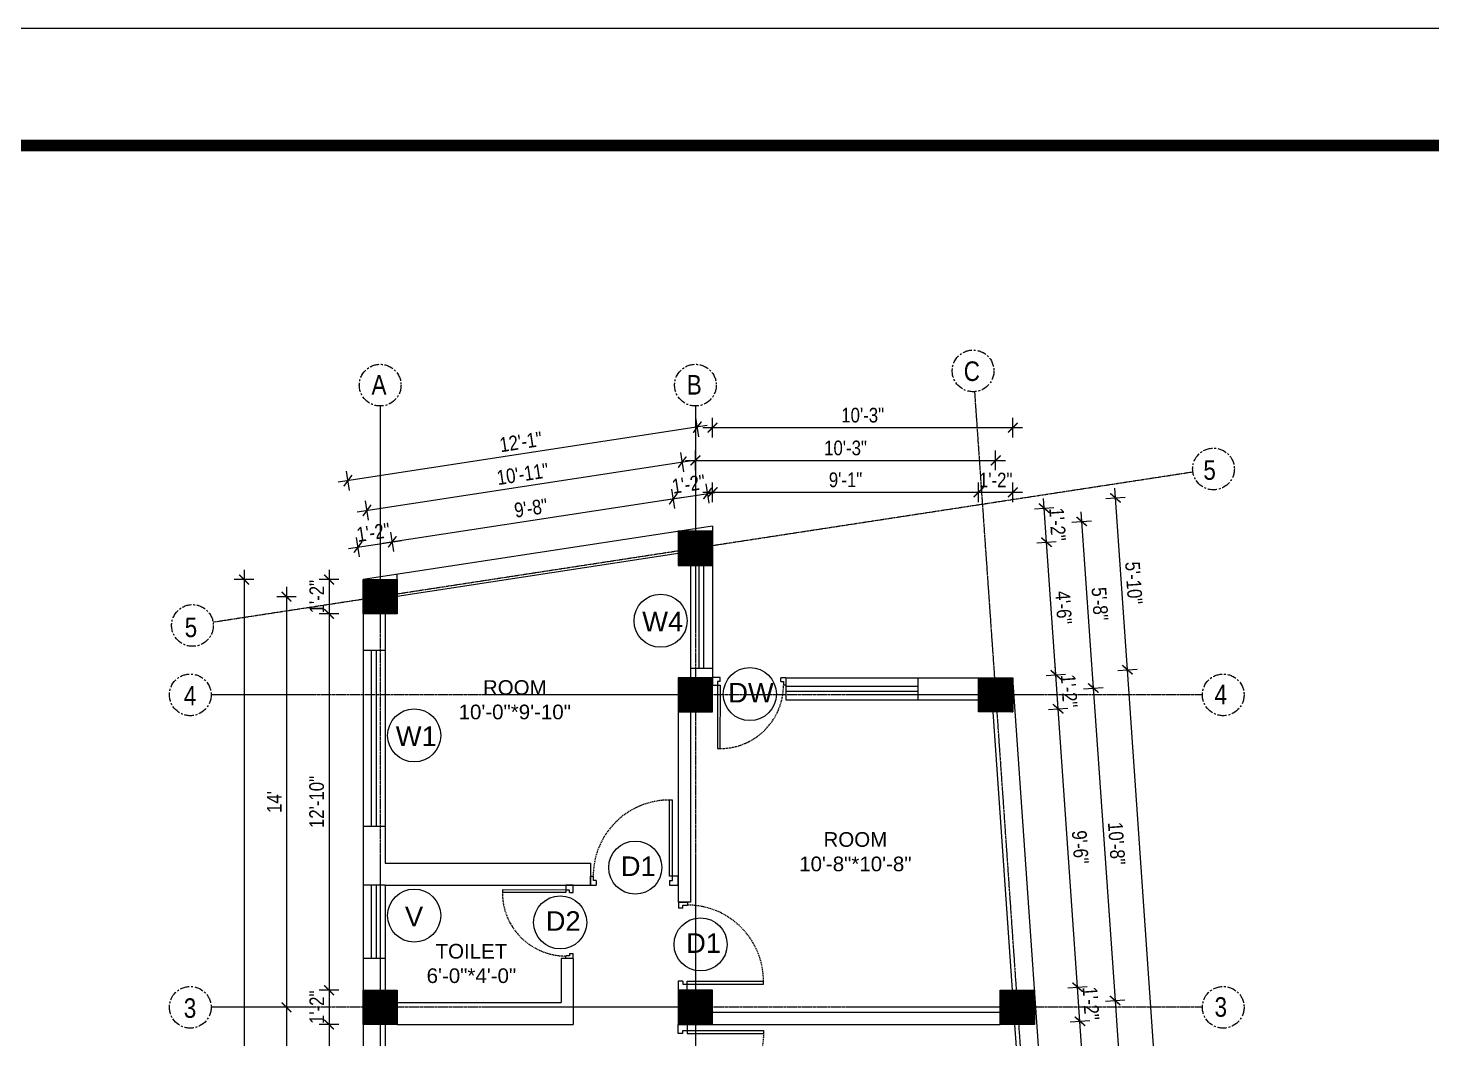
# Model space of a CAD drawing. Header units: inches. Extents: x -5142662 to -4941318, y -3361958 to -3160563.
# Drawn here: x -5011588 to -5011014, y -3260213 to -3259800 of the extents above; entities that cross this region are included whole.
import ezdxf

# ---------------------------------------------------------------- set-up
doc = ezdxf.new("R2010")
doc.units = ezdxf.units.IN
doc.header["$LTSCALE"] = 2
doc.header["$MEASUREMENT"] = 0
doc.header["$PDMODE"] = 34
doc.linetypes.add('CENTER', pattern=[2, 1.25, -0.25, 0.25, -0.25])
doc.linetypes.add('HIDDEN', pattern=[0.375, 0.25, -0.125])
doc.layers.get('0').update_dxf_attribs({"linetype": 'CONTINUOUS'})
doc.layers.get('DEFPOINTS').update_dxf_attribs({"color": 141, "linetype": 'CONTINUOUS'})
doc.layers.add('A-Hatch', color=7, linetype='CONTINUOUS')
for name, color, linetype, lineweight in [('Annotate-Lite.w', 177, 'CONTINUOUS', 9), ('Annotations-Bold.w', 177, 'CONTINUOUS', 13), ('DIM 1-100', 4, 'CONTINUOUS', 13), ('Door-Window.w', 4, 'CONTINUOUS', 15), ('TEXT', 181, 'CONTINUOUS', 25)]:
    doc.layers.add(name, color=color, linetype=linetype, lineweight=lineweight)
doc.styles.add('ARAIL', font='ARIALN.TTF')
doc.styles.add('arial.', font='arial.ttf')
doc.styles.add('gaurav', font='arial.ttf')
doc.styles.get("Standard").update_dxf_attribs({"font": 'ARIALN.TTF'})
doc.dimstyles.new('1 by 96', dxfattribs={"dimtxt": 6, "dimasz": 4, "dimexe": 4, "dimexo": 4, "dimgap": 2, "dimtad": 1, "dimdec": 0, "dimzin": 0, "dimdsep": 46, "dimlunit": 4, "dimtxsty": 'Standard', "dimblk": 'ARCHTICK', "dimcen": 0, "dimdle": 4, "dimadec": 0, "dimazin": 0, "dimtfac": 1, "dimtdec": 0, "dimtix": 1, "dimtofl": 0, "dimtmove": 1, "dimatfit": 3, "dimldrblk": 'ARCHTICK', "dimfxl": 4, "dimfxlon": 1, "dimtolj": 1, "dimtzin": 0, "dimlwd": -1, "dimlwe": -1, "dimarcsym": 0})
pattern_1 = [(45, (79981.29465, -1619.9974), (-0.0883883476483, 0.0883883476483), [])]

# ---------------------------------------------------------------- blocks, each defined once
blk = doc.blocks.new('3-0')
at = {"ltscale": 3}
for p, q in [((11063.05, 10097.68), (11065.97, 10099.9)), ((11063.05, 10097.68), (11064.53, 10095.73)), ((11065.99, 10096.84), (11064.53, 10095.73)), ((11065.25, 10097.81), (11066.71, 10098.92)), ((11065.99, 10096.84), (11065.25, 10097.81)), ((11065.97, 10099.9), (11066.71, 10098.92)), ((11085.5, 10074.13), (11110.32, 10092.96)), ((11086.24, 10073.15), (11111.05, 10091.97)), ((11111.05, 10091.97), (11110.32, 10092.96)), ((11084.04, 10073.02), (11082.57, 10071.91)), ((11082.57, 10071.91), (11084.79, 10068.98)), ((11084.04, 10073.02), (11084.78, 10072.04)), ((11084.78, 10072.04), (11086.24, 10073.15)), ((11086.24, 10073.15), (11085.5, 10074.13)), ((11087.72, 10071.2), (11086.24, 10073.15)), ((11084.79, 10068.98), (11087.72, 10071.2))]:
    blk.add_line(p, q, dxfattribs=at)
at = {"layer": 'Door-Window.w', "color": 9, "linetype": 'HIDDEN', "lineweight": 18}
blk.add_arc((11085.5, 10074.13), 31.16, 37.1906, 127.14649, dxfattribs=at)
blk = doc.blocks.new('_ArchTick')
at = {"color": 0, "linetype": 'ByBlock', "const_width": 0.15}
blk.add_lwpolyline([(-0.5, -0.5), (0.5, 0.5)], dxfattribs=at)
blk = doc.blocks.new('*D836')
at = {"layer": 'DEFPOINTS', "color": 0, "transparency": 16777216}
for p in [(-5011439.46, -3260010.02), (-5011437.42, -3260023.32), (-5011451.42, -3260025.47)]:
    blk.add_point(p, dxfattribs=at)
at = {"layer": 'DIM 1-100', "color": 0, "transparency": 16777216}
for p, q in [((-5011438.85, -3260013.97), (-5011440.06, -3260006.06)), ((-5011457.41, -3260012.77), (-5011435.5, -3260009.41)), ((-5011452.85, -3260016.12), (-5011454.06, -3260008.21))]:
    blk.add_line(p, q, dxfattribs=at)
at = {"layer": 'DIM 1-100', "color": 0, "transparency": 16777216, "xscale": 4, "yscale": 4, "zscale": 4}
for p, rotation in [((-5011453.46, -3260012.16), 188.71474201693), ((-5011439.46, -3260010.02), 8.714742016929982)]:
    blk.add_blockref('_ArchTick', p, dxfattribs=dict(at, rotation=rotation))
at = {"layer": 'DIM 1-100', "color": 0, "transparency": 16777216, "insert": (-5011447.22, -3260006.13), "char_height": 6, "attachment_point": 5, "rotation": 8.71474}
blk.add_mtext('\\A1;1\'-2"', dxfattribs=at)
blk = doc.blocks.new('*D837')
at = {"layer": 'DEFPOINTS', "color": 0, "ltscale": 0.5, "transparency": 16777216}
for p in [(-5011324.46, -3259992.39), (-5011322.42, -3260005.69), (-5011437.42, -3260023.32)]:
    blk.add_point(p, dxfattribs=at)
at = {"layer": 'DIM 1-100', "color": 0, "ltscale": 0.5, "transparency": 16777216}
for p, q in [((-5011323.85, -3259996.34), (-5011325.06, -3259988.43)), ((-5011443.41, -3260010.62), (-5011320.5, -3259991.78)), ((-5011438.85, -3260013.97), (-5011440.06, -3260006.06))]:
    blk.add_line(p, q, dxfattribs=at)
at = {"layer": 'DIM 1-100', "color": 0, "ltscale": 0.5, "transparency": 16777216, "xscale": 4, "yscale": 4, "zscale": 4}
for p, rotation in [((-5011324.46, -3259992.39), 8.714742010862016), ((-5011439.46, -3260010.02), 188.714742010862)]:
    blk.add_blockref('_ArchTick', p, dxfattribs=dict(at, rotation=rotation))
at = {"layer": 'DIM 1-100', "color": 0, "ltscale": 0.5, "transparency": 16777216, "insert": (-5011382.73, -3259996.2), "char_height": 6, "attachment_point": 5, "rotation": 8.71474}
blk.add_mtext('\\A1;9\'-8"', dxfattribs=at)
blk = doc.blocks.new('*D838')
at = {"layer": 'DEFPOINTS', "color": 0, "ltscale": 0.5, "transparency": 16777216}
for p in [(-5011310.46, -3259990.24), (-5011322.42, -3260005.69), (-5011308.42, -3260003.55)]:
    blk.add_point(p, dxfattribs=at)
at = {"layer": 'DIM 1-100', "color": 0, "ltscale": 0.5, "transparency": 16777216}
for p, q in [((-5011323.85, -3259996.34), (-5011325.06, -3259988.43)), ((-5011309.85, -3259994.2), (-5011311.06, -3259986.29)), ((-5011328.41, -3259992.99), (-5011306.5, -3259989.64))]:
    blk.add_line(p, q, dxfattribs=at)
at = {"layer": 'DIM 1-100', "color": 0, "ltscale": 0.5, "transparency": 16777216, "xscale": 4, "yscale": 4, "zscale": 4}
for p, rotation in [((-5011310.46, -3259990.24), 8.714742010862016), ((-5011324.46, -3259992.39), 188.714742010862)]:
    blk.add_blockref('_ArchTick', p, dxfattribs=dict(at, rotation=rotation))
at = {"layer": 'DIM 1-100', "color": 0, "ltscale": 0.5, "transparency": 16777216, "insert": (-5011318.22, -3259986.36), "char_height": 6, "attachment_point": 5, "rotation": 8.71474}
blk.add_mtext('\\A1;1\'-2"', dxfattribs=at)
blk = doc.blocks.new('*D839')
at = {"layer": 'DEFPOINTS', "color": 0, "ltscale": 0.5, "transparency": 16777216}
for p in [(-5011199.58, -3259989.75), (-5011308.42, -3260003.55), (-5011199.58, -3260065.63)]:
    blk.add_point(p, dxfattribs=at)
at = {"layer": 'DIM 1-100', "color": 0, "ltscale": 0.5, "transparency": 16777216}
for p, q in [((-5011308.42, -3259993.75), (-5011308.42, -3259985.75)), ((-5011199.58, -3259993.75), (-5011199.58, -3259985.75)), ((-5011312.42, -3259989.75), (-5011195.58, -3259989.75))]:
    blk.add_line(p, q, dxfattribs=at)
at = {"layer": 'DIM 1-100', "color": 0, "ltscale": 0.5, "transparency": 16777216, "xscale": 4, "yscale": 4, "zscale": 4, "rotation": 180}
blk.add_blockref('_ArchTick', (-5011308.42, -3259989.75), dxfattribs=at)
at = {"layer": 'DIM 1-100', "color": 0, "ltscale": 0.5, "transparency": 16777216, "xscale": 4, "yscale": 4, "zscale": 4}
blk.add_blockref('_ArchTick', (-5011199.58, -3259989.75), dxfattribs=at)
at = {"layer": 'DIM 1-100', "color": 0, "ltscale": 0.5, "transparency": 16777216, "insert": (-5011254, -3259984.68), "char_height": 6, "attachment_point": 5}
blk.add_mtext('\\A1;9\'-1"', dxfattribs=at)
blk = doc.blocks.new('*D840')
at = {"layer": 'DEFPOINTS', "color": 0, "ltscale": 0.5, "transparency": 16777216}
for p in [(-5011185.58, -3259989.75), (-5011199.58, -3260065.63), (-5011185.58, -3260065.63)]:
    blk.add_point(p, dxfattribs=at)
at = {"layer": 'DIM 1-100', "color": 0, "ltscale": 0.5, "transparency": 16777216}
for p, q in [((-5011199.58, -3259993.75), (-5011199.58, -3259985.75)), ((-5011185.58, -3259993.75), (-5011185.58, -3259985.75)), ((-5011203.58, -3259989.75), (-5011181.58, -3259989.75))]:
    blk.add_line(p, q, dxfattribs=at)
at = {"layer": 'DIM 1-100', "color": 0, "ltscale": 0.5, "transparency": 16777216, "xscale": 4, "yscale": 4, "zscale": 4, "rotation": 180}
blk.add_blockref('_ArchTick', (-5011199.58, -3259989.75), dxfattribs=at)
at = {"layer": 'DIM 1-100', "color": 0, "ltscale": 0.5, "transparency": 16777216, "xscale": 4, "yscale": 4, "zscale": 4}
blk.add_blockref('_ArchTick', (-5011185.58, -3259989.75), dxfattribs=at)
at = {"layer": 'DIM 1-100', "color": 0, "ltscale": 0.5, "transparency": 16777216, "insert": (-5011192.58, -3259984.73), "char_height": 6, "attachment_point": 5}
blk.add_mtext('\\A1;1\'-2"', dxfattribs=at)
blk = doc.blocks.new('*D841')
at = {"layer": 'DEFPOINTS', "color": 0, "ltscale": 0.5, "transparency": 16777216}
for p in [(-5011451.42, -3260025.47), (-5011465.33, -3260039.47), (-5011451.42, -3260039.47)]:
    blk.add_point(p, dxfattribs=at)
at = {"layer": 'DIM 1-100', "color": 0, "ltscale": 0.5, "transparency": 16777216}
for p, q in [((-5011465.33, -3260021.47), (-5011465.33, -3260043.47)), ((-5011461.33, -3260025.47), (-5011469.33, -3260025.47)), ((-5011461.33, -3260039.47), (-5011469.33, -3260039.47))]:
    blk.add_line(p, q, dxfattribs=at)
at = {"layer": 'DIM 1-100', "color": 0, "ltscale": 0.5, "transparency": 16777216, "xscale": 4, "yscale": 4, "zscale": 4}
for p, rotation in [((-5011465.33, -3260025.47), 90), ((-5011465.33, -3260039.47), 270)]:
    blk.add_blockref('_ArchTick', p, dxfattribs=dict(at, rotation=rotation))
at = {"layer": 'DIM 1-100', "color": 0, "ltscale": 0.5, "transparency": 16777216, "insert": (-5011470.34, -3260032.47), "char_height": 6, "attachment_point": 5, "rotation": 90}
blk.add_mtext('\\A1;1\'-2"', dxfattribs=at)
blk = doc.blocks.new('*D842')
at = {"layer": 'DEFPOINTS', "color": 0, "ltscale": 0.5, "transparency": 16777216}
for p in [(-5011451.42, -3260039.47), (-5011465.33, -3260193.47), (-5011451.42, -3260193.47)]:
    blk.add_point(p, dxfattribs=at)
at = {"layer": 'DIM 1-100', "color": 0, "ltscale": 0.5, "transparency": 16777216}
for p, q in [((-5011465.33, -3260035.47), (-5011465.33, -3260197.47)), ((-5011461.33, -3260039.47), (-5011469.33, -3260039.47)), ((-5011461.33, -3260193.47), (-5011469.33, -3260193.47))]:
    blk.add_line(p, q, dxfattribs=at)
at = {"layer": 'DIM 1-100', "color": 0, "ltscale": 0.5, "transparency": 16777216, "xscale": 4, "yscale": 4, "zscale": 4}
for p, rotation in [((-5011465.33, -3260039.47), 90), ((-5011465.33, -3260193.47), 270)]:
    blk.add_blockref('_ArchTick', p, dxfattribs=dict(at, rotation=rotation))
at = {"layer": 'DIM 1-100', "color": 0, "ltscale": 0.5, "transparency": 16777216, "insert": (-5011470.39, -3260116.47), "char_height": 6, "attachment_point": 5, "rotation": 90}
blk.add_mtext('\\A1;12\'-10"', dxfattribs=at)
blk = doc.blocks.new('*D843')
at = {"layer": 'DEFPOINTS', "color": 0, "ltscale": 0.5, "transparency": 16777216}
for p in [(-5011451.42, -3260193.47), (-5011465.33, -3260207.47), (-5011451.42, -3260207.47)]:
    blk.add_point(p, dxfattribs=at)
at = {"layer": 'DIM 1-100', "color": 0, "ltscale": 0.5, "transparency": 16777216}
for p, q in [((-5011465.33, -3260189.47), (-5011465.33, -3260211.47)), ((-5011461.33, -3260193.47), (-5011469.33, -3260193.47)), ((-5011461.33, -3260207.47), (-5011469.33, -3260207.47))]:
    blk.add_line(p, q, dxfattribs=at)
at = {"layer": 'DIM 1-100', "color": 0, "ltscale": 0.5, "transparency": 16777216, "xscale": 4, "yscale": 4, "zscale": 4}
for p, rotation in [((-5011465.33, -3260193.47), 90), ((-5011465.33, -3260207.47), 270)]:
    blk.add_blockref('_ArchTick', p, dxfattribs=dict(at, rotation=rotation))
at = {"layer": 'DIM 1-100', "color": 0, "ltscale": 0.5, "transparency": 16777216, "insert": (-5011470.34, -3260200.47), "char_height": 6, "attachment_point": 5, "rotation": 90}
blk.add_mtext('\\A1;1\'-2"', dxfattribs=at)
blk = doc.blocks.new('*D844')
at = {"layer": 'DEFPOINTS', "color": 0, "ltscale": 0.5, "transparency": 16777216}
for p in [(-5011451.42, -3260207.47), (-5011465.33, -3260321.23), (-5011451.42, -3260321.23)]:
    blk.add_point(p, dxfattribs=at)
at = {"layer": 'DIM 1-100', "color": 0, "ltscale": 0.5, "transparency": 16777216}
for p, q in [((-5011461.33, -3260207.47), (-5011469.33, -3260207.47)), ((-5011465.33, -3260203.47), (-5011465.33, -3260325.23)), ((-5011461.33, -3260321.23), (-5011469.33, -3260321.23))]:
    blk.add_line(p, q, dxfattribs=at)
at = {"layer": 'DIM 1-100', "color": 0, "ltscale": 0.5, "transparency": 16777216, "xscale": 4, "yscale": 4, "zscale": 4}
for p, rotation in [((-5011465.33, -3260207.47), 90), ((-5011465.33, -3260321.23), 270)]:
    blk.add_blockref('_ArchTick', p, dxfattribs=dict(at, rotation=rotation))
at = {"layer": 'DIM 1-100', "color": 0, "ltscale": 0.5, "transparency": 16777216, "insert": (-5011470.39, -3260264.35), "char_height": 6, "attachment_point": 5, "rotation": 90}
blk.add_mtext('\\A1;9\'-6"', dxfattribs=at)
blk = doc.blocks.new('*D809')
at = {"layer": 'DEFPOINTS', "color": 0, "ltscale": 0.5, "transparency": 16777216}
for p in [(-5011444.42, -3260032.47), (-5011482.75, -3260200.47), (-5011444.42, -3260200.47)]:
    blk.add_point(p, dxfattribs=at)
at = {"layer": 'DIM 1-100', "color": 0, "ltscale": 0.5, "transparency": 16777216}
for p, q in [((-5011482.75, -3260028.47), (-5011482.75, -3260204.47)), ((-5011478.75, -3260032.47), (-5011486.75, -3260032.47)), ((-5011478.75, -3260200.47), (-5011486.75, -3260200.47))]:
    blk.add_line(p, q, dxfattribs=at)
at = {"layer": 'DIM 1-100', "color": 0, "ltscale": 0.5, "transparency": 16777216, "xscale": 4, "yscale": 4, "zscale": 4}
for p, rotation in [((-5011482.75, -3260032.47), 90), ((-5011482.75, -3260200.47), 270)]:
    blk.add_blockref('_ArchTick', p, dxfattribs=dict(at, rotation=rotation))
at = {"layer": 'DIM 1-100', "color": 0, "ltscale": 0.5, "transparency": 16777216, "insert": (-5011487.77, -3260116.47), "char_height": 6, "attachment_point": 5, "rotation": 90}
blk.add_mtext("\\A1;14'", dxfattribs=at)
blk = doc.blocks.new('*D810')
at = {"layer": 'DEFPOINTS', "color": 0, "ltscale": 0.5, "transparency": 16777216}
for p in [(-5011444.42, -3260200.47), (-5011482.75, -3260328.23), (-5011444.42, -3260328.23)]:
    blk.add_point(p, dxfattribs=at)
at = {"layer": 'DIM 1-100', "color": 0, "ltscale": 0.5, "transparency": 16777216}
for p, q in [((-5011478.75, -3260200.47), (-5011486.75, -3260200.47)), ((-5011482.75, -3260196.47), (-5011482.75, -3260332.23)), ((-5011478.75, -3260328.23), (-5011486.75, -3260328.23))]:
    blk.add_line(p, q, dxfattribs=at)
at = {"layer": 'DIM 1-100', "color": 0, "ltscale": 0.5, "transparency": 16777216, "xscale": 4, "yscale": 4, "zscale": 4}
for p, rotation in [((-5011482.75, -3260200.47), 90), ((-5011482.75, -3260328.23), 270)]:
    blk.add_blockref('_ArchTick', p, dxfattribs=dict(at, rotation=rotation))
at = {"layer": 'DIM 1-100', "color": 0, "ltscale": 0.5, "transparency": 16777216, "insert": (-5011487.82, -3260264.35), "char_height": 6, "attachment_point": 5, "rotation": 90}
blk.add_mtext('\\A1;10\'-8"', dxfattribs=at)
blk = doc.blocks.new('*D812')
at = {"layer": 'DEFPOINTS', "color": 0, "ltscale": 0.5, "transparency": 16777216}
for p in [(-5011451.42, -3260025.47), (-5011500.09, -3260428.23), (-5011451.42, -3260428.23)]:
    blk.add_point(p, dxfattribs=at)
at = {"layer": 'DIM 1-100', "color": 0, "ltscale": 0.5, "transparency": 16777216}
for p, q in [((-5011500.09, -3260021.47), (-5011500.09, -3260432.23)), ((-5011496.09, -3260025.47), (-5011504.09, -3260025.47)), ((-5011496.09, -3260428.23), (-5011504.09, -3260428.23))]:
    blk.add_line(p, q, dxfattribs=at)
at = {"layer": 'DIM 1-100', "color": 0, "ltscale": 0.5, "transparency": 16777216, "xscale": 4, "yscale": 4, "zscale": 4}
for p, rotation in [((-5011500.09, -3260025.47), 90), ((-5011500.09, -3260428.23), 270)]:
    blk.add_blockref('_ArchTick', p, dxfattribs=dict(at, rotation=rotation))
at = {"layer": 'DIM 1-100', "color": 0, "ltscale": 0.5, "transparency": 16777216, "insert": (-5011505.15, -3260226.85), "char_height": 6, "attachment_point": 5, "rotation": 90}
blk.add_mtext('\\A1;33\'-7"', dxfattribs=at)
blk = doc.blocks.new('*D813')
at = {"layer": 'DEFPOINTS', "color": 0, "ltscale": 0.5, "transparency": 16777216}
for p in [(-5011320.83, -3259977.4), (-5011315.42, -3260012.69), (-5011444.42, -3260032.47)]:
    blk.add_point(p, dxfattribs=at)
at = {"layer": 'DIM 1-100', "color": 0, "ltscale": 0.5, "transparency": 16777216}
for p, q in [((-5011453.78, -3259997.78), (-5011316.87, -3259976.8)), ((-5011320.22, -3259981.36), (-5011321.43, -3259973.45)), ((-5011449.22, -3260001.13), (-5011450.43, -3259993.22))]:
    blk.add_line(p, q, dxfattribs=at)
at = {"layer": 'DIM 1-100', "color": 0, "ltscale": 0.5, "transparency": 16777216, "xscale": 4, "yscale": 4, "zscale": 4}
for p, rotation in [((-5011320.83, -3259977.4), 8.714742018610865), ((-5011449.83, -3259997.18), 188.7147420186108)]:
    blk.add_blockref('_ArchTick', p, dxfattribs=dict(at, rotation=rotation))
at = {"layer": 'DIM 1-100', "color": 0, "ltscale": 0.5, "transparency": 16777216, "insert": (-5011386.1, -3259982.28), "char_height": 6, "attachment_point": 5, "rotation": 8.71474}
blk.add_mtext('\\A1;10\'-11"', dxfattribs=at)
blk = doc.blocks.new('*D814')
at = {"layer": 'DEFPOINTS', "color": 0, "ltscale": 0.5, "transparency": 16777216}
for p in [(-5011192.58, -3259976.7), (-5011315.42, -3260012.69), (-5011192.58, -3260072.63)]:
    blk.add_point(p, dxfattribs=at)
at = {"layer": 'DIM 1-100', "color": 0, "ltscale": 0.5, "transparency": 16777216}
for p, q in [((-5011319.42, -3259976.7), (-5011188.58, -3259976.7)), ((-5011315.42, -3259980.7), (-5011315.42, -3259972.7)), ((-5011192.58, -3259980.7), (-5011192.58, -3259972.7))]:
    blk.add_line(p, q, dxfattribs=at)
at = {"layer": 'DIM 1-100', "color": 0, "ltscale": 0.5, "transparency": 16777216, "xscale": 4, "yscale": 4, "zscale": 4, "rotation": 180}
blk.add_blockref('_ArchTick', (-5011315.42, -3259976.7), dxfattribs=at)
at = {"layer": 'DIM 1-100', "color": 0, "ltscale": 0.5, "transparency": 16777216, "xscale": 4, "yscale": 4, "zscale": 4}
blk.add_blockref('_ArchTick', (-5011192.58, -3259976.7), dxfattribs=at)
at = {"layer": 'DIM 1-100', "color": 0, "ltscale": 0.5, "transparency": 16777216, "insert": (-5011254, -3259971.64), "char_height": 6, "attachment_point": 5}
blk.add_mtext('\\A1;10\'-3"', dxfattribs=at)
blk = doc.blocks.new('*D815')
at = {"layer": 'DEFPOINTS', "color": 0, "ltscale": 0.5, "transparency": 16777216}
for p in [(-5011457.62, -3259985), (-5011308.42, -3260003.55), (-5011451.42, -3260025.47)]:
    blk.add_point(p, dxfattribs=at)
at = {"layer": 'DIM 1-100', "color": 0, "ltscale": 0.5, "transparency": 16777216}
for p, q in [((-5011314.02, -3259967.04), (-5011315.23, -3259959.13)), ((-5011310.67, -3259962.48), (-5011461.58, -3259985.61)), ((-5011457.02, -3259988.96), (-5011458.23, -3259981.05))]:
    blk.add_line(p, q, dxfattribs=at)
at = {"layer": 'DIM 1-100', "color": 0, "ltscale": 0.5, "transparency": 16777216, "xscale": 4, "yscale": 4, "zscale": 4}
for p, rotation in [((-5011314.62, -3259963.08), 8.714742018475636), ((-5011457.62, -3259985), 188.7147420184756)]:
    blk.add_blockref('_ArchTick', p, dxfattribs=dict(at, rotation=rotation))
at = {"layer": 'DIM 1-100', "color": 0, "ltscale": 0.5, "transparency": 16777216, "insert": (-5011386.88, -3259969.09), "char_height": 6, "attachment_point": 5, "rotation": 8.71474}
blk.add_mtext('\\A1;12\'-1"', dxfattribs=at)
blk = doc.blocks.new('*D816')
at = {"layer": 'DEFPOINTS', "color": 0, "ltscale": 0.5, "transparency": 16777216}
for p in [(-5011185.58, -3259963.3), (-5011308.42, -3260065.63), (-5011185.58, -3260065.63)]:
    blk.add_point(p, dxfattribs=at)
at = {"layer": 'DIM 1-100', "color": 0, "ltscale": 0.5, "transparency": 16777216}
for p, q in [((-5011308.42, -3259967.3), (-5011308.42, -3259959.3)), ((-5011185.58, -3259967.3), (-5011185.58, -3259959.3)), ((-5011312.42, -3259963.3), (-5011181.58, -3259963.3))]:
    blk.add_line(p, q, dxfattribs=at)
at = {"layer": 'DIM 1-100', "color": 0, "ltscale": 0.5, "transparency": 16777216, "xscale": 4, "yscale": 4, "zscale": 4, "rotation": 180}
blk.add_blockref('_ArchTick', (-5011308.42, -3259963.3), dxfattribs=at)
at = {"layer": 'DIM 1-100', "color": 0, "ltscale": 0.5, "transparency": 16777216, "xscale": 4, "yscale": 4, "zscale": 4}
blk.add_blockref('_ArchTick', (-5011185.58, -3259963.3), dxfattribs=at)
at = {"layer": 'DIM 1-100', "color": 0, "ltscale": 0.5, "transparency": 16777216, "insert": (-5011247, -3259958.23), "char_height": 6, "attachment_point": 5}
blk.add_mtext('\\A1;10\'-3"', dxfattribs=at)
blk = doc.blocks.new('*D852')
at = {"layer": 'DEFPOINTS', "color": 0, "ltscale": 0.5, "transparency": 16777216}
for p in [(-5011176.67, -3260207.47), (-5011158.09, -3260206.17), (-5011167.76, -3260321.23)]:
    blk.add_point(p, dxfattribs=at)
at = {"layer": 'DIM 1-100', "color": 0, "ltscale": 0.5, "transparency": 16777216}
for p, q in [((-5011162.08, -3260206.45), (-5011154.1, -3260205.89)), ((-5011149.88, -3260323.99), (-5011158.37, -3260202.18)), ((-5011154.14, -3260320.28), (-5011146.16, -3260319.72))]:
    blk.add_line(p, q, dxfattribs=at)
at = {"layer": 'DIM 1-100', "color": 0, "ltscale": 0.5, "transparency": 16777216, "xscale": 4, "yscale": 4, "zscale": 4}
for p, rotation in [((-5011158.09, -3260206.17), 93.98810609594732), ((-5011150.15, -3260320), 273.9881060959473)]:
    blk.add_blockref('_ArchTick', p, dxfattribs=dict(at, rotation=rotation))
at = {"layer": 'DIM 1-100', "color": 0, "ltscale": 0.5, "transparency": 16777216, "insert": (-5011149.07, -3260262.73), "char_height": 6, "attachment_point": 5, "rotation": 273.98811}
blk.add_mtext('\\A1;9\'-6"', dxfattribs=at)
blk = doc.blocks.new('*D853')
at = {"layer": 'DEFPOINTS', "color": 0, "ltscale": 0.5, "transparency": 16777216}
for p in [(-5011176.67, -3260193.47), (-5011159.06, -3260192.24), (-5011176.67, -3260207.47)]:
    blk.add_point(p, dxfattribs=at)
at = {"layer": 'DIM 1-100', "color": 0, "ltscale": 0.5, "transparency": 16777216}
for p, q in [((-5011157.81, -3260210.16), (-5011159.34, -3260188.25)), ((-5011163.05, -3260192.52), (-5011155.07, -3260191.96)), ((-5011162.08, -3260206.45), (-5011154.1, -3260205.89))]:
    blk.add_line(p, q, dxfattribs=at)
at = {"layer": 'DIM 1-100', "color": 0, "ltscale": 0.5, "transparency": 16777216, "xscale": 4, "yscale": 4, "zscale": 4}
for p, rotation in [((-5011159.06, -3260192.24), 93.98810609594732), ((-5011158.09, -3260206.17), 273.9881060959473)]:
    blk.add_blockref('_ArchTick', p, dxfattribs=dict(at, rotation=rotation))
at = {"layer": 'DIM 1-100', "color": 0, "ltscale": 0.5, "transparency": 16777216, "insert": (-5011153.58, -3260198.86), "char_height": 6, "attachment_point": 5, "rotation": 273.98811}
blk.add_mtext('\\A1;1\'-2"', dxfattribs=at)
blk = doc.blocks.new('*D854')
at = {"layer": 'DEFPOINTS', "color": 0, "ltscale": 0.5, "transparency": 16777216}
for p in [(-5011185.58, -3260079.63), (-5011167, -3260078.33), (-5011176.67, -3260193.47)]:
    blk.add_point(p, dxfattribs=at)
at = {"layer": 'DIM 1-100', "color": 0, "ltscale": 0.5, "transparency": 16777216}
for p, q in [((-5011158.78, -3260196.23), (-5011167.28, -3260074.34)), ((-5011170.99, -3260078.61), (-5011163.01, -3260078.06)), ((-5011163.05, -3260192.52), (-5011155.07, -3260191.96))]:
    blk.add_line(p, q, dxfattribs=at)
at = {"layer": 'DIM 1-100', "color": 0, "ltscale": 0.5, "transparency": 16777216, "xscale": 4, "yscale": 4, "zscale": 4}
for p, rotation in [((-5011167, -3260078.33), 93.98810609594732), ((-5011159.06, -3260192.24), 273.9881060959473)]:
    blk.add_blockref('_ArchTick', p, dxfattribs=dict(at, rotation=rotation))
at = {"layer": 'DIM 1-100', "color": 0, "ltscale": 0.5, "transparency": 16777216, "insert": (-5011157.98, -3260134.94), "char_height": 6, "attachment_point": 5, "rotation": 273.98811}
blk.add_mtext('\\A1;9\'-6"', dxfattribs=at)
blk = doc.blocks.new('*D855')
at = {"layer": 'DEFPOINTS', "color": 0, "ltscale": 0.5, "transparency": 16777216}
for p in [(-5011185.58, -3260065.63), (-5011167.97, -3260064.4), (-5011185.58, -3260079.63)]:
    blk.add_point(p, dxfattribs=at)
at = {"layer": 'DIM 1-100', "color": 0, "ltscale": 0.5, "transparency": 16777216}
for p, q in [((-5011171.96, -3260064.68), (-5011163.98, -3260064.12)), ((-5011166.72, -3260082.32), (-5011168.25, -3260060.41)), ((-5011170.99, -3260078.61), (-5011163.01, -3260078.06))]:
    blk.add_line(p, q, dxfattribs=at)
at = {"layer": 'DIM 1-100', "color": 0, "ltscale": 0.5, "transparency": 16777216, "xscale": 4, "yscale": 4, "zscale": 4}
for p, rotation in [((-5011167.97, -3260064.4), 93.98810609594732), ((-5011167, -3260078.33), 273.9881060959473)]:
    blk.add_blockref('_ArchTick', p, dxfattribs=dict(at, rotation=rotation))
at = {"layer": 'DIM 1-100', "color": 0, "ltscale": 0.5, "transparency": 16777216, "insert": (-5011162.49, -3260071.02), "char_height": 6, "attachment_point": 5, "rotation": 273.98811}
blk.add_mtext('\\A1;1\'-2"', dxfattribs=at)
blk = doc.blocks.new('*D856')
at = {"layer": 'DEFPOINTS', "color": 0, "ltscale": 0.5, "transparency": 16777216}
for p in [(-5011171.76, -3260010.17), (-5011308.42, -3260019.69), (-5011185.58, -3260065.63)]:
    blk.add_point(p, dxfattribs=at)
at = {"layer": 'DIM 1-100', "color": 0, "ltscale": 0.5, "transparency": 16777216}
for p, q in [((-5011167.7, -3260068.39), (-5011172.03, -3260006.18)), ((-5011175.75, -3260010.44), (-5011167.76, -3260009.89)), ((-5011171.96, -3260064.68), (-5011163.98, -3260064.12))]:
    blk.add_line(p, q, dxfattribs=at)
at = {"layer": 'DIM 1-100', "color": 0, "ltscale": 0.5, "transparency": 16777216, "xscale": 4, "yscale": 4, "zscale": 4}
for p, rotation in [((-5011171.76, -3260010.17), 93.98810609594732), ((-5011167.97, -3260064.4), 273.9881060959473)]:
    blk.add_blockref('_ArchTick', p, dxfattribs=dict(at, rotation=rotation))
at = {"layer": 'DIM 1-100', "color": 0, "ltscale": 0.5, "transparency": 16777216, "insert": (-5011164.81, -3260036.93), "char_height": 6, "attachment_point": 5, "rotation": 273.98811}
blk.add_mtext('\\A1;4\'-6"', dxfattribs=at)
blk = doc.blocks.new('*D857')
at = {"layer": 'DEFPOINTS', "color": 0, "ltscale": 0.5, "transparency": 16777216}
for p in [(-5011172.73, -3259996.23), (-5011308.42, -3260005.69), (-5011308.42, -3260019.69)]:
    blk.add_point(p, dxfattribs=at)
at = {"layer": 'DIM 1-100', "color": 0, "ltscale": 0.5, "transparency": 16777216}
for p, q in [((-5011171.48, -3260014.16), (-5011173, -3259992.24)), ((-5011176.72, -3259996.51), (-5011168.74, -3259995.96)), ((-5011175.75, -3260010.44), (-5011167.76, -3260009.89))]:
    blk.add_line(p, q, dxfattribs=at)
at = {"layer": 'DIM 1-100', "color": 0, "ltscale": 0.5, "transparency": 16777216, "xscale": 4, "yscale": 4, "zscale": 4}
for p, rotation in [((-5011172.73, -3259996.23), 93.98810609594732), ((-5011171.76, -3260010.17), 273.9881060959473)]:
    blk.add_blockref('_ArchTick', p, dxfattribs=dict(at, rotation=rotation))
at = {"layer": 'DIM 1-100', "color": 0, "ltscale": 0.5, "transparency": 16777216, "insert": (-5011167.24, -3260002.85), "char_height": 6, "attachment_point": 5, "rotation": 273.98811}
blk.add_mtext('\\A1;1\'-2"', dxfattribs=at)
blk = doc.blocks.new('*D858')
at = {"layer": 'DEFPOINTS', "color": 0, "ltscale": 0.5, "transparency": 16777216}
for p in [(-5011192.58, -3260072.63), (-5011183.67, -3260200.47), (-5011143.71, -3260197.68)]:
    blk.add_point(p, dxfattribs=at)
at = {"layer": 'DIM 1-100', "color": 0, "ltscale": 0.5, "transparency": 16777216}
for p, q in [((-5011156.61, -3260070.12), (-5011148.63, -3260069.56)), ((-5011152.9, -3260065.85), (-5011143.43, -3260201.67)), ((-5011147.7, -3260197.96), (-5011139.72, -3260197.4))]:
    blk.add_line(p, q, dxfattribs=at)
at = {"layer": 'DIM 1-100', "color": 0, "ltscale": 0.5, "transparency": 16777216, "xscale": 4, "yscale": 4, "zscale": 4}
for p, rotation in [((-5011152.62, -3260069.84), 93.98810611419698), ((-5011143.71, -3260197.68), 273.988106114197)]:
    blk.add_blockref('_ArchTick', p, dxfattribs=dict(at, rotation=rotation))
at = {"layer": 'DIM 1-100', "color": 0, "ltscale": 0.5, "transparency": 16777216, "insert": (-5011143.11, -3260133.41), "char_height": 6, "attachment_point": 5, "rotation": 273.98811}
blk.add_mtext('\\A1;10\'-8"', dxfattribs=at)
blk = doc.blocks.new('*D859')
at = {"layer": 'DEFPOINTS', "color": 0, "ltscale": 0.5, "transparency": 16777216}
for p in [(-5011183.67, -3260200.47), (-5011174.76, -3260328.23), (-5011134.8, -3260325.44)]:
    blk.add_point(p, dxfattribs=at)
at = {"layer": 'DIM 1-100', "color": 0, "ltscale": 0.5, "transparency": 16777216}
for p, q in [((-5011143.98, -3260193.69), (-5011134.52, -3260329.43)), ((-5011147.7, -3260197.96), (-5011139.72, -3260197.4)), ((-5011138.79, -3260325.72), (-5011130.81, -3260325.16))]:
    blk.add_line(p, q, dxfattribs=at)
at = {"layer": 'DIM 1-100', "color": 0, "ltscale": 0.5, "transparency": 16777216, "xscale": 4, "yscale": 4, "zscale": 4}
for p, rotation in [((-5011143.71, -3260197.68), 93.98810609594732), ((-5011134.8, -3260325.44), 273.9881060959473)]:
    blk.add_blockref('_ArchTick', p, dxfattribs=dict(at, rotation=rotation))
at = {"layer": 'DIM 1-100', "color": 0, "ltscale": 0.5, "transparency": 16777216, "insert": (-5011134.2, -3260261.21), "char_height": 6, "attachment_point": 5, "rotation": 273.98811}
blk.add_mtext('\\A1;10\'-8"', dxfattribs=at)
blk = doc.blocks.new('*D822')
at = {"layer": 'DEFPOINTS', "color": 0, "ltscale": 0.5, "transparency": 16777216}
for p in [(-5011157.37, -3260001.68), (-5011315.42, -3260012.69), (-5011192.58, -3260072.63)]:
    blk.add_point(p, dxfattribs=at)
at = {"layer": 'DIM 1-100', "color": 0, "ltscale": 0.5, "transparency": 16777216}
for p, q in [((-5011152.34, -3260073.83), (-5011157.65, -3259997.69)), ((-5011161.36, -3260001.95), (-5011153.38, -3260001.4)), ((-5011156.61, -3260070.12), (-5011148.63, -3260069.56))]:
    blk.add_line(p, q, dxfattribs=at)
at = {"layer": 'DIM 1-100', "color": 0, "ltscale": 0.5, "transparency": 16777216, "xscale": 4, "yscale": 4, "zscale": 4}
for p, rotation in [((-5011157.37, -3260001.68), 93.98810609594732), ((-5011152.62, -3260069.84), 273.9881060959473)]:
    blk.add_blockref('_ArchTick', p, dxfattribs=dict(at, rotation=rotation))
at = {"layer": 'DIM 1-100', "color": 0, "ltscale": 0.5, "transparency": 16777216, "insert": (-5011149.94, -3260035.41), "char_height": 6, "attachment_point": 5, "rotation": 273.98811}
blk.add_mtext('\\A1;5\'-8"', dxfattribs=at)
blk = doc.blocks.new('*D823')
at = {"layer": 'DEFPOINTS', "color": 0, "ltscale": 0.5, "transparency": 16777216}
for p in [(-5011138.66, -3260062.36), (-5011185.58, -3260065.63), (-5011160.3, -3260428.23)]:
    blk.add_point(p, dxfattribs=at)
at = {"layer": 'DIM 1-100', "color": 0, "ltscale": 0.5, "transparency": 16777216}
for p, q in [((-5011113.1, -3260428.95), (-5011138.93, -3260058.37)), ((-5011142.65, -3260062.64), (-5011134.67, -3260062.08)), ((-5011117.37, -3260425.23), (-5011109.39, -3260424.68))]:
    blk.add_line(p, q, dxfattribs=at)
at = {"layer": 'DIM 1-100', "color": 0, "ltscale": 0.5, "transparency": 16777216, "xscale": 4, "yscale": 4, "zscale": 4}
for p, rotation in [((-5011138.66, -3260062.36), 93.98810611425189), ((-5011113.38, -3260424.96), 273.9881061142519)]:
    blk.add_blockref('_ArchTick', p, dxfattribs=dict(at, rotation=rotation))
at = {"layer": 'DIM 1-100', "color": 0, "ltscale": 0.5, "transparency": 16777216, "insert": (-5011120.97, -3260243.3), "char_height": 6, "attachment_point": 5, "rotation": 273.98811}
blk.add_mtext('\\A1;30\'-3"', dxfattribs=at)
blk = doc.blocks.new('*D824')
at = {"layer": 'DEFPOINTS', "color": 0, "ltscale": 0.5, "transparency": 16777216}
for p in [(-5011143.56, -3259992.05), (-5011308.42, -3260003.55), (-5011185.58, -3260065.63)]:
    blk.add_point(p, dxfattribs=at)
at = {"layer": 'DIM 1-100', "color": 0, "ltscale": 0.5, "transparency": 16777216}
for p, q in [((-5011138.38, -3260066.35), (-5011143.84, -3259988.06)), ((-5011147.55, -3259992.33), (-5011139.57, -3259991.78)), ((-5011142.65, -3260062.64), (-5011134.67, -3260062.08))]:
    blk.add_line(p, q, dxfattribs=at)
at = {"layer": 'DIM 1-100', "color": 0, "ltscale": 0.5, "transparency": 16777216, "xscale": 4, "yscale": 4, "zscale": 4}
for p, rotation in [((-5011143.56, -3259992.05), 93.98810609594726), ((-5011138.66, -3260062.36), 273.9881060959473)]:
    blk.add_blockref('_ArchTick', p, dxfattribs=dict(at, rotation=rotation))
at = {"layer": 'DIM 1-100', "color": 0, "ltscale": 0.5, "transparency": 16777216, "insert": (-5011136.06, -3260026.85), "char_height": 6, "attachment_point": 5, "rotation": 273.98811}
blk.add_mtext('\\A1;5\'-10"', dxfattribs=at)

msp = doc.modelspace()

# ---------------------------------------------------------------- hatches: boundary and pattern name
at = {"layer": 'A-Hatch', "ltscale": 0.5}
h = msp.add_hatch(dxfattribs=at)
h.set_pattern_fill('ANSI31', color=256)
h.set_pattern_definition(pattern_1)
h.paths.add_polyline_path([(-5011308.42, -3260005.69), (-5011322.42, -3260005.69), (-5011322.42, -3260019.69), (-5011308.42, -3260019.69)])
h = msp.add_hatch(dxfattribs=at)
h.set_pattern_fill('ANSI31', color=256)
h.set_pattern_definition(pattern_1)
h.paths.add_polyline_path([(-5011437.42, -3260025.47), (-5011451.42, -3260025.47), (-5011451.42, -3260039.47), (-5011437.42, -3260039.47)])
h = msp.add_hatch(dxfattribs=at)
h.set_pattern_fill('ANSI31', color=256)
h.set_pattern_definition(pattern_1)
h.paths.add_polyline_path([(-5011308.42, -3260065.63), (-5011317.42, -3260065.63), (-5011322.42, -3260065.63), (-5011322.42, -3260079.63), (-5011308.42, -3260079.63), (-5011308.42, -3260068.63), (-5011308.42, -3260068.63)])
h = msp.add_hatch(dxfattribs=at)
h.set_pattern_fill('ANSI31', color=256)
h.set_pattern_definition(pattern_1)
h.paths.add_polyline_path([(-5011185.58, -3260065.63), (-5011199.58, -3260065.63), (-5011199.58, -3260079.63), (-5011185.58, -3260079.63)])
h = msp.add_hatch(dxfattribs=at)
h.set_pattern_fill('ANSI31', color=256)
h.set_pattern_definition(pattern_1)
h.paths.add_polyline_path([(-5011437.42, -3260193.47), (-5011451.42, -3260193.47), (-5011451.42, -3260207.47), (-5011437.42, -3260207.47)])
h = msp.add_hatch(dxfattribs=at)
h.set_pattern_fill('ANSI31', color=256)
h.set_pattern_definition(pattern_1)
h.paths.add_polyline_path([(-5011308.42, -3260193.47), (-5011322.42, -3260193.47), (-5011322.42, -3260207.47), (-5011308.42, -3260207.47)])
h = msp.add_hatch(dxfattribs=at)
h.set_pattern_fill('ANSI31', color=256)
h.set_pattern_definition(pattern_1)
h.paths.add_polyline_path([(-5011176.67, -3260193.47), (-5011190.67, -3260193.47), (-5011190.67, -3260207.47), (-5011176.67, -3260207.47)])

# ---------------------------------------------------------------- linework, layer by layer
at = {"ltscale": 0.5}
for p, q in [((-5011308.42, -3260003.55), (-5011451.42, -3260025.47)), ((-5011308.42, -3260003.55), (-5011308.42, -3260065.63)), ((-5011322.42, -3260014.8), (-5011437.42, -3260032.43)), ((-5011437.42, -3260039.47), (-5011437.42, -3260023.32)), ((-5011317.42, -3260019.69), (-5011317.42, -3260065.63)), ((-5011313.92, -3260061.69), (-5011313.92, -3260019.69)), ((-5011311.92, -3260061.69), (-5011311.92, -3260019.69)), ((-5011451.42, -3260025.47), (-5011451.42, -3260193.47)), ((-5011442.42, -3260039.47), (-5011442.42, -3260141.47)), ((-5011442.42, -3260054.47), (-5011451.42, -3260054.47)), ((-5011447.92, -3260126.47), (-5011447.92, -3260054.47)), ((-5011445.92, -3260126.47), (-5011445.92, -3260054.47)), ((-5011317.42, -3260061.69), (-5011308.42, -3260061.69)), ((-5011317.42, -3260065.63), (-5011308.42, -3260065.63)), ((-5011278.42, -3260065.63), (-5011185.58, -3260065.63)), ((-5011278.42, -3260065.63), (-5011278.42, -3260074.63)), ((-5011278.42, -3260069.13), (-5011224.42, -3260069.13)), ((-5011224.42, -3260065.63), (-5011224.42, -3260074.63)), ((-5011160.3, -3260428.23), (-5011185.58, -3260065.63)), ((-5011278.42, -3260071.13), (-5011224.42, -3260071.13)), ((-5011278.42, -3260074.63), (-5011199.58, -3260074.63)), ((-5011322.42, -3260079.63), (-5011322.42, -3260157.47)), ((-5011317.42, -3260079.63), (-5011317.42, -3260157.47)), ((-5011185.69, -3260193.47), (-5011193.62, -3260079.63)), ((-5011442.42, -3260126.47), (-5011451.42, -3260126.47)), ((-5011442.42, -3260141.47), (-5011358.42, -3260141.47)), ((-5011358.42, -3260141.47), (-5011358.42, -3260150.47)), ((-5011442.42, -3260150.47), (-5011451.42, -3260150.47)), ((-5011447.92, -3260180.47), (-5011447.92, -3260150.47)), ((-5011445.92, -3260180.47), (-5011445.92, -3260150.47)), ((-5011442.42, -3260150.47), (-5011442.42, -3260193.47)), ((-5011442.42, -3260150.47), (-5011358.42, -3260150.47)), ((-5011365.42, -3260150.47), (-5011358.42, -3260150.47)), ((-5011322.42, -3260150.47), (-5011322.42, -3260157.47)), ((-5011317.42, -3260157.47), (-5011322.42, -3260157.47)), ((-5011442.42, -3260180.47), (-5011451.42, -3260180.47)), ((-5011370.42, -3260180.47), (-5011370.42, -3260198.47)), ((-5011365.42, -3260180.47), (-5011370.42, -3260180.47)), ((-5011365.42, -3260180.47), (-5011365.42, -3260207.47)), ((-5011451.42, -3260193.47), (-5011451.42, -3260428.23)), ((-5011437.42, -3260198.47), (-5011370.42, -3260198.47)), ((-5011442.42, -3260207.47), (-5011442.42, -3260321.23)), ((-5011437.42, -3260207.47), (-5011365.42, -3260207.47)), ((-5011317.42, -3260207.47), (-5011190.67, -3260207.47)), ((-5011308.42, -3260202.47), (-5011190.67, -3260202.47)), ((-5011176.78, -3260321.23), (-5011184.71, -3260207.47))]:
    msp.add_line(p, q, dxfattribs=at)
msp.add_lwpolyline([(-5012411.5, -3262044.85), (-5012411.5, -3259799.81), (-5009236.7, -3259799.81), (-5009236.7, -3262044.85)], close=True)
at = {"const_width": 4.8}
msp.add_lwpolyline([(-5009284.7, -3261996.85), (-5009284.7, -3259847.81), (-5012267.5, -3259847.81), (-5012267.5, -3261996.85)], close=True, dxfattribs=at)
at = {"ltscale": 0.5}
for points in [[(-5011308.42, -3260005.69), (-5011322.42, -3260005.69), (-5011322.42, -3260019.69), (-5011308.42, -3260019.69)], [(-5011451.42, -3260025.47), (-5011437.42, -3260025.47), (-5011437.42, -3260039.47), (-5011451.42, -3260039.47)], [(-5011308.42, -3260065.63), (-5011322.42, -3260065.63), (-5011322.42, -3260079.63), (-5011308.42, -3260079.63)], [(-5011199.58, -3260065.63), (-5011185.58, -3260065.63), (-5011185.58, -3260079.63), (-5011199.58, -3260079.63)], [(-5011451.42, -3260193.47), (-5011437.42, -3260193.47), (-5011437.42, -3260207.47), (-5011451.42, -3260207.47)], [(-5011308.42, -3260193.47), (-5011322.42, -3260193.47), (-5011322.42, -3260207.47), (-5011308.42, -3260207.47)], [(-5011190.67, -3260193.47), (-5011176.67, -3260193.47), (-5011176.67, -3260207.47), (-5011190.67, -3260207.47)]]:
    msp.add_lwpolyline(points, close=True, dxfattribs=at)
at = {"layer": 'Annotate-Lite.w', "ltscale": 0.005}
for centre in [(-5011329.65, -3260042.3), (-5011293.16, -3260072.29), (-5011430.49, -3260089.2), (-5011340.04, -3260143.3), (-5011430.49, -3260162.96), (-5011370.76, -3260165.71), (-5011313.32, -3260174.75)]:
    msp.add_circle(centre, 10.86, dxfattribs=at)
at = {"layer": 'Annotations-Bold.w', "linetype": 'CENTER', "ltscale": 0.3}
for p, q in [((-5011201.23, -3259948.59), (-5011164.1, -3260481.05)), ((-5011444.42, -3259954.44), (-5011444.42, -3260482.55)), ((-5011315.42, -3259954.44), (-5011315.42, -3260482.55)), ((-5011111.89, -3259981.5), (-5011512.78, -3260042.95)), ((-5011108, -3260072.63), (-5011513.58, -3260072.63)), ((-5011108, -3260200.47), (-5011513.58, -3260200.47))]:
    msp.add_line(p, q, dxfattribs=at)
at = {"layer": 'Annotations-Bold.w', "linetype": 'CENTER', "ltscale": 1.5}
for centre in [(-5011201.82, -3259940.08), (-5011444.42, -3259945.91), (-5011315.42, -3259945.91), (-5011103.45, -3259980.2), (-5011521.22, -3260044.24), (-5011522.11, -3260072.63), (-5011099.47, -3260072.63), (-5011522.11, -3260200.47), (-5011099.47, -3260200.47)]:
    msp.add_circle(centre, 8.53, dxfattribs=at)

# ---------------------------------------------------------------- block references
at = {"layer": 'Door-Window.w', "linetype": 'ByBlock'}
for p, xscale, yscale, zscale, rotation in [((-5012392.32, -3247636.01), 0.833158985154831, 0.8331589852459729, 0.8331589850765497, 232.7330628721138), ((-5010001.86, -3275064.22), 0.999791003999291, 0.9997910037636757, 0.9997910039624013, 52.80940477362314), ((-4998935.82, -3259066.56), 0.8331589851548311, 0.8331589852459729, 0.8331589850765497, 142.7330628721138), ((-5026236.15, -3261514.03), 0.9997910043702505, 0.9997910037636757, 0.9997910039624012, 322.809404789754), ((-5026236.15, -3258886.91), -0.9997910043702505, 0.9997910037636757, 0.9997910039624012, 217.190595210246)]:
    msp.add_blockref('3-0', p, dxfattribs=dict(at, xscale=xscale, yscale=yscale, zscale=zscale, rotation=rotation))

# ---------------------------------------------------------------- texts
at = {"layer": 'Annotate-Lite.w', "ltscale": 0.005, "char_height": 8, "attachment_point": 1, "style": 'gaurav'}
for s, insert in [('W4', (-5011337.19, -3260038.65)), ('DW', (-5011302.01, -3260067.73)), ('W1', (-5011438.03, -3260085.55)), ('D1', (-5011345.96, -3260138.74)), ('V', (-5011434.28, -3260159.31)), ('D2', (-5011376.68, -3260161.16)), ('D1', (-5011319.24, -3260170.19))]:
    msp.add_mtext_dynamic_manual_height_columns(s, width=8, gutter_width=100, heights=[0], dxfattribs=dict(at, insert=insert))
at = {"layer": 'Annotations-Bold.w', "linetype": 'CENTER', "ltscale": 1.5, "char_height": 8, "attachment_point": 1, "style": 'ARAIL'}
for s, insert in [('C', (-5011205.63, -3259936.2)), ('A', (-5011447.95, -3259941.77)), ('B', (-5011318.95, -3259941.77)), ('5', (-5011107.58, -3259976.65)), ('5', (-5011524.39, -3260041.01)), ('4', (-5011524.76, -3260068.96)), ('4', (-5011103.01, -3260068.49)), ('3', (-5011103.01, -3260196.33)), ('3', (-5011524.76, -3260196.79))]:
    msp.add_mtext_dynamic_manual_height_columns(s, width=6.5393, gutter_width=100, heights=[0], dxfattribs=dict(at, insert=insert))
at = {"layer": 'TEXT', "lineweight": -2, "char_height": 6, "attachment_point": 5, "style": 'arial.'}
for s, insert in [('{\\W1;ROOM\\P10\'-0"*9\'-10"}', (-5011389.34, -3260074.67)), ('{\\W1;ROOM\\P10\'-8"*10\'-8"}', (-5011249.98, -3260136.84)), ('{\\W1;TOILET\\P6\'-0"*4\'-0"}', (-5011407.08, -3260182.57))]:
    msp.add_mtext_dynamic_manual_height_columns(s, width=45.7314, gutter_width=30, heights=[0], dxfattribs=dict(at, insert=insert))

# ---------------------------------------------------------------- dimensions: what is measured, and where the dimension line sits
at = {"layer": 'DIM 1-100', "ltscale": 0.5}
for base, p1, p2, picture, middle in [((-5011185.58, -3259963.3), (-5011308.42, -3260065.63), (-5011185.58, -3260065.63), '*D816', (-5011247, -3259958.23)), ((-5011192.58, -3259976.7), (-5011315.42, -3260012.69), (-5011192.58, -3260072.63), '*D814', (-5011254, -3259971.64)), ((-5011199.58, -3259989.75), (-5011308.42, -3260003.55), (-5011199.58, -3260065.63), '*D839', (-5011254, -3259984.68))]:
    dim = msp.add_linear_dim(base=base, p1=p1, p2=p2, dimstyle='1 by 96', dxfattribs=at)
    dim.commit()
    dim.dimension.update_dxf_attribs({"geometry": picture, "text_midpoint": middle})
for p1, p2, distance, picture, middle in [((-5011308.42, -3260003.55), (-5011451.42, -3260025.47), -40.94, '*D815', (-5011386.88, -3259969.09)), ((-5011444.42, -3260032.47), (-5011315.42, -3260012.69), 35.7, '*D813', (-5011386.1, -3259982.28)), ((-5011160.3, -3260428.23), (-5011185.58, -3260065.63), -47.04, '*D823', (-5011120.97, -3260243.3)), ((-5011192.58, -3260072.63), (-5011183.67, -3260200.47), 40.06, '*D858', (-5011143.11, -3260133.41))]:
    dim = msp.add_aligned_dim(p1=p1, p2=p2, distance=distance, dimstyle='1 by 96', dxfattribs=at)
    dim.commit()
    dim.dimension.update_dxf_attribs({"geometry": picture, "text_midpoint": middle})
for base, p1, p2, angle, picture, middle in [((-5011310.46, -3259990.24), (-5011322.42, -3260005.69), (-5011308.42, -3260003.55), 188.71474, '*D838', (-5011317.46, -3259991.31)), ((-5011324.46, -3259992.39), (-5011437.42, -3260023.32), (-5011322.42, -3260005.69), 188.71474, '*D837', (-5011381.96, -3260001.2)), ((-5011172.73, -3259996.23), (-5011308.42, -3260019.69), (-5011308.42, -3260005.69), 93.98811, '*D857', (-5011172.24, -3260003.2)), ((-5011465.33, -3260039.47), (-5011451.42, -3260025.47), (-5011451.42, -3260039.47), 90, '*D841', (-5011465.33, -3260032.47)), ((-5011167.97, -3260064.4), (-5011185.58, -3260079.63), (-5011185.58, -3260065.63), 93.98811, '*D855', (-5011167.49, -3260071.37)), ((-5011465.33, -3260207.47), (-5011451.42, -3260193.47), (-5011451.42, -3260207.47), 90, '*D843', (-5011465.33, -3260200.47)), ((-5011159.06, -3260192.24), (-5011176.67, -3260207.47), (-5011176.67, -3260193.47), 93.98811, '*D853', (-5011158.58, -3260199.21))]:
    dim = msp.add_linear_dim(base=base, p1=p1, p2=p2, angle=angle, dimstyle='1 by 96', dxfattribs=at)
    dim.commit()
    dim.dimension.update_dxf_attribs({"geometry": picture, "text_midpoint": middle, "dimtype": 160})
dim = msp.add_linear_dim(base=(-5011185.58, -3259989.75), p1=(-5011199.58, -3260065.63), p2=(-5011185.58, -3260065.63), dimstyle='1 by 96', dxfattribs=at)
dim.commit()
dim.dimension.update_dxf_attribs({"geometry": '*D840', "text_midpoint": (-5011192.58, -3259989.75), "dimtype": 160})
for base, p1, p2, angle, picture, middle in [((-5011143.56, -3259992.05), (-5011185.58, -3260065.63), (-5011308.42, -3260003.55), 273.98811, '*D824', (-5011136.06, -3260026.85)), ((-5011157.37, -3260001.68), (-5011192.58, -3260072.63), (-5011315.42, -3260012.69), 93.98811, '*D822', (-5011149.94, -3260035.41)), ((-5011171.76, -3260010.17), (-5011185.58, -3260065.63), (-5011308.42, -3260019.69), 93.98811, '*D856', (-5011164.81, -3260036.93)), ((-5011500.09, -3260428.23), (-5011451.42, -3260025.47), (-5011451.42, -3260428.23), 90, '*D812', (-5011505.15, -3260226.85)), ((-5011482.75, -3260200.47), (-5011444.42, -3260032.47), (-5011444.42, -3260200.47), 90, '*D809', (-5011487.77, -3260116.47)), ((-5011465.33, -3260193.47), (-5011451.42, -3260039.47), (-5011451.42, -3260193.47), 90, '*D842', (-5011470.39, -3260116.47)), ((-5011167, -3260078.33), (-5011176.67, -3260193.47), (-5011185.58, -3260079.63), 93.98811, '*D854', (-5011157.98, -3260134.94)), ((-5011134.8, -3260325.44), (-5011183.67, -3260200.47), (-5011174.76, -3260328.23), 93.98811, '*D859', (-5011134.2, -3260261.21)), ((-5011482.75, -3260328.23), (-5011444.42, -3260200.47), (-5011444.42, -3260328.23), 90, '*D810', (-5011487.82, -3260264.35)), ((-5011465.33, -3260321.23), (-5011451.42, -3260207.47), (-5011451.42, -3260321.23), 90, '*D844', (-5011470.39, -3260264.35)), ((-5011158.09, -3260206.17), (-5011167.76, -3260321.23), (-5011176.67, -3260207.47), 93.98811, '*D852', (-5011149.07, -3260262.73))]:
    dim = msp.add_linear_dim(base=base, p1=p1, p2=p2, angle=angle, dimstyle='1 by 96', dxfattribs=at)
    dim.commit()
    dim.dimension.update_dxf_attribs({"geometry": picture, "text_midpoint": middle})
at = {"layer": 'DIM 1-100'}
dim = msp.add_linear_dim(base=(-5011439.46, -3260010.02), p1=(-5011451.42, -3260025.47), p2=(-5011437.42, -3260023.32), angle=8.71474, dimstyle='1 by 96', dxfattribs=at)
dim.commit()
dim.dimension.update_dxf_attribs({"geometry": '*D836', "text_midpoint": (-5011446.46, -3260011.09), "dimtype": 161})

doc.saveas('drawing.dxf')
